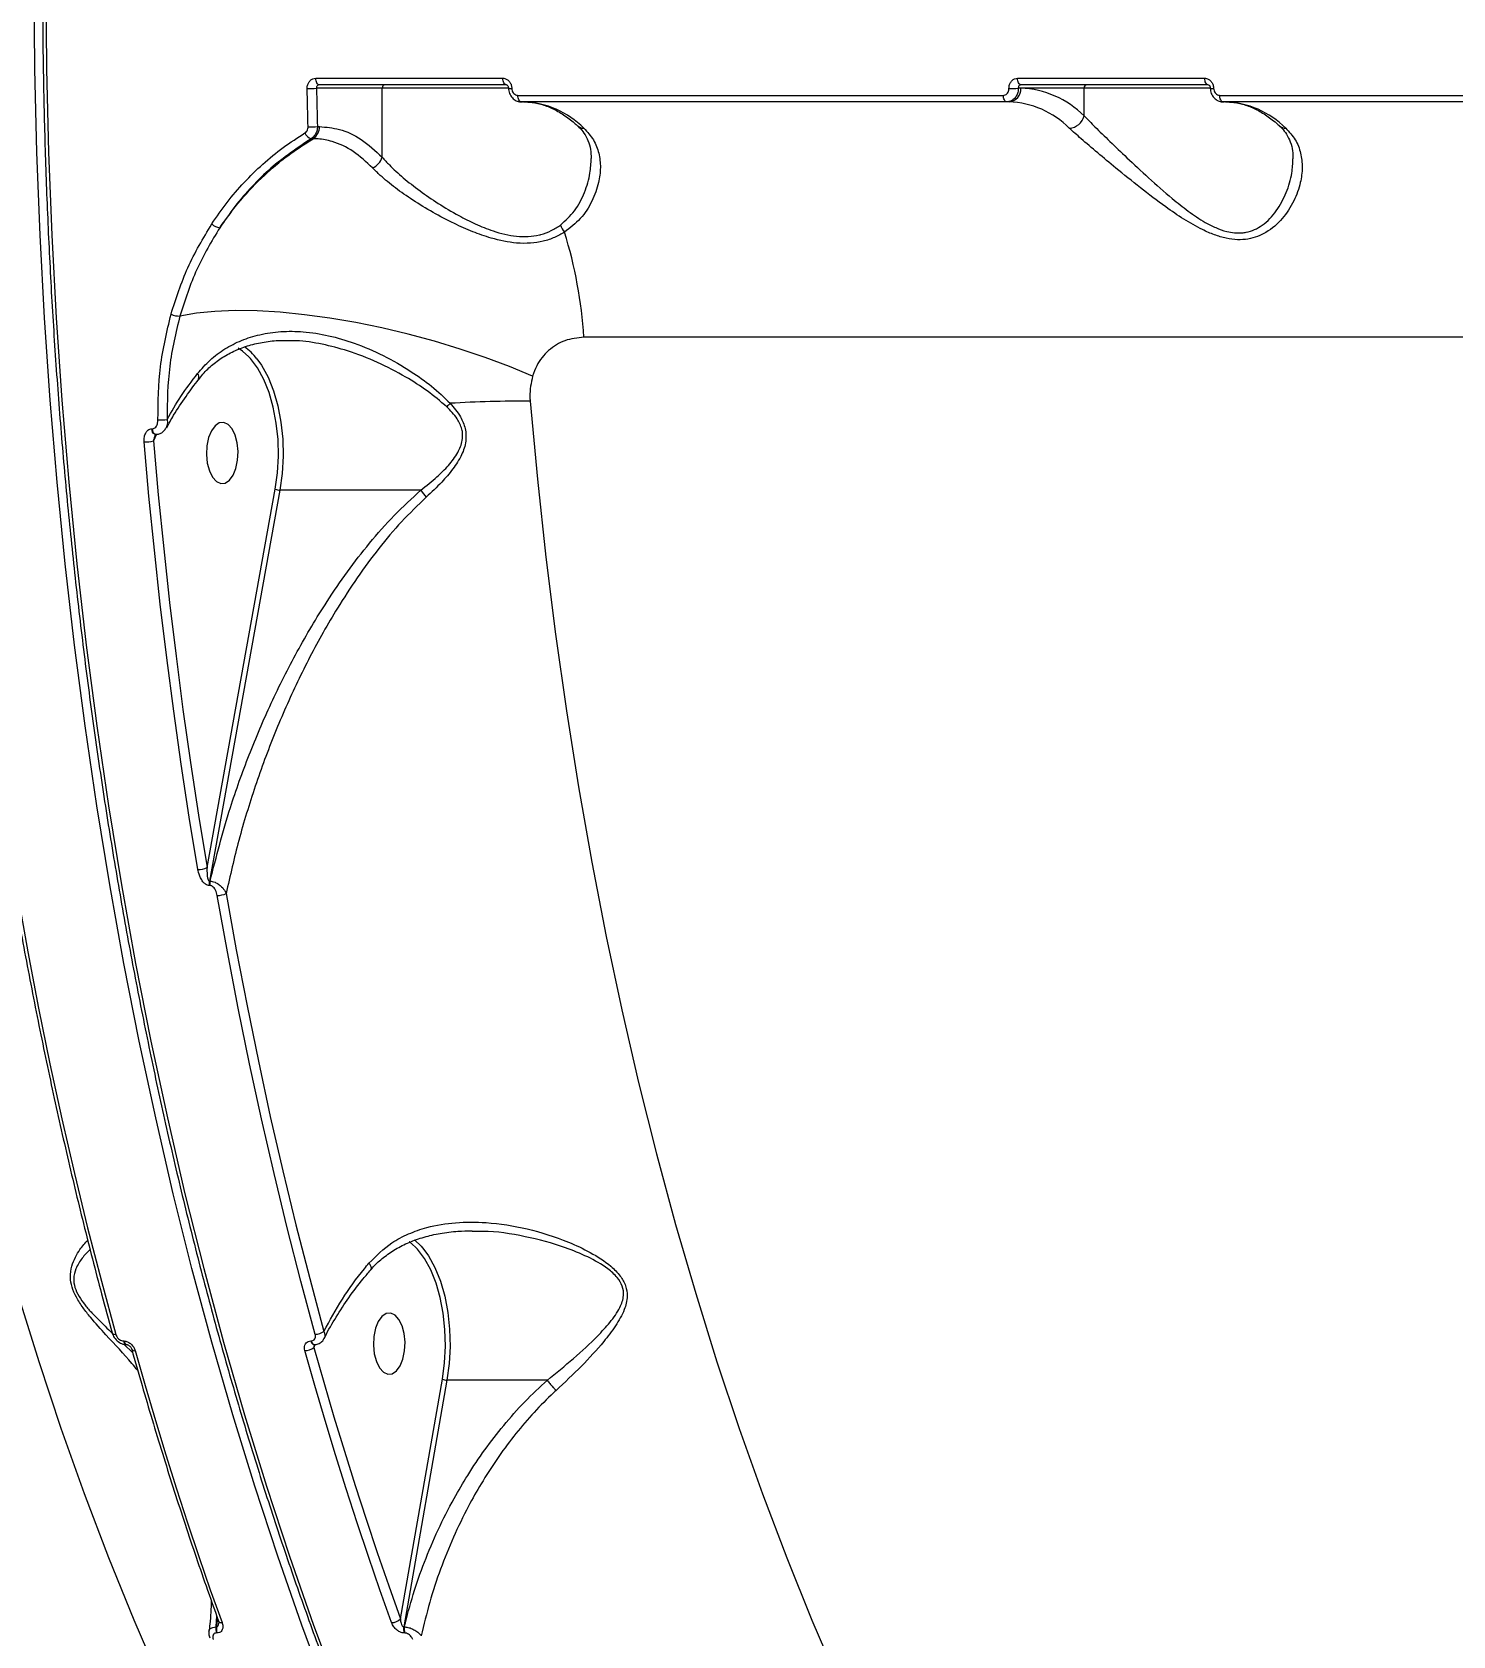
# Model space of a CAD drawing. Header units: millimetres. Extents: x -6028 to 5958, y -6064 to 4137.
# Drawn here: x -2485.7 to -2277.4, y 1120.9 to 1356 of the extents above; entities that cross this region are included whole.
import ezdxf

# ---------------------------------------------------------------- set-up
doc = ezdxf.new("R2010")
doc.units = ezdxf.units.MM
for name, color, linetype in [('DIKOM_ОБЪЕКТ', 7, 'Continuous'), ('DIKOM_РАЗМЕР_ЗОНА', 7, 'Continuous'), ('DIKOM_РАЗМЕР_ОБЪЕКТА', 7, 'Continuous')]:
    doc.layers.add(name, color=color, linetype=linetype)
doc.styles.add('style1', font='arial.ttf', dxfattribs={"width": 0.8})
doc.dimstyles.new('1-50', dxfattribs={"dimtxt": 300, "dimasz": 200, "dimexe": 100, "dimexo": 0, "dimgap": 100, "dimtad": 1, "dimtxsty": 'style1', "dimcen": 200, "dimclrd": 7, "dimclre": 7, "dimclrt": 7, "dimadec": 1, "dimazin": 2, "dimtfac": 1, "dimtmove": 0, "dimatfit": 2, "dimfxl": 0, "dimlwd": 25, "dimlwe": 18, "dimarcsym": 0})

# ---------------------------------------------------------------- blocks, each defined once
blk = doc.blocks.new('*D9')
at = {"layer": 'Defpoints', "color": 0, "transparency": 16777216}
for p in [(-6027.56, 1459.58), (4556.58, 1382.7), (4556.58, -5964.37)]:
    blk.add_point(p, dxfattribs=at)
at = {"layer": 'DIKOM_РАЗМЕР_ЗОНА', "color": 7, "lineweight": 18, "transparency": 16777216}
for p, q in [((-6027.56, 1459.58), (-6027.56, -6064.37)), ((4556.58, 1382.7), (4556.58, -6064.37))]:
    blk.add_line(p, q, dxfattribs=at)
at = {"layer": 'DIKOM_РАЗМЕР_ЗОНА', "color": 7, "lineweight": 25, "transparency": 16777216}
blk.add_line((-5827.56, -5964.37), (4356.58, -5964.37), dxfattribs=at)
at = {"layer": 'DIKOM_РАЗМЕР_ЗОНА', "color": 7, "transparency": 16777216}
for points in [[(-5827.56, -5931.03), (-5827.56, -5997.7), (-6027.56, -5964.37)], [(4356.58, -5931.03), (4356.58, -5997.7), (4556.58, -5964.37)]]:
    blk.add_solid(points, dxfattribs=at)
at = {"layer": 'DIKOM_РАЗМЕР_ЗОНА', "color": 7, "transparency": 16777216, "insert": (157.08, -5711.2), "char_height": 300, "attachment_point": 5, "style": 'style1'}
blk.add_mtext('10600', dxfattribs=at)
blk = doc.blocks.new('*D12')
at = {"layer": 'Defpoints', "color": 0, "transparency": 16777216}
for p in [(3056.58, 1987.9), (-4027.97, 676.5), (3056.58, -3714.77)]:
    blk.add_point(p, dxfattribs=at)
at = {"layer": 'DIKOM_РАЗМЕР_ОБЪЕКТА', "color": 7, "lineweight": 18, "transparency": 16777216}
for p, q in [((3056.58, 1987.9), (3056.58, -3814.77)), ((-4027.97, 676.5), (-4027.97, -3814.77))]:
    blk.add_line(p, q, dxfattribs=at)
at = {"layer": 'DIKOM_РАЗМЕР_ОБЪЕКТА', "color": 7, "lineweight": 25, "transparency": 16777216}
blk.add_line((-3827.97, -3714.77), (2856.58, -3714.77), dxfattribs=at)
at = {"layer": 'DIKOM_РАЗМЕР_ОБЪЕКТА', "color": 7, "transparency": 16777216}
for points in [[(-3827.97, -3681.44), (-3827.97, -3748.11), (-4027.97, -3714.77)], [(2856.58, -3681.44), (2856.58, -3748.11), (3056.58, -3714.77)]]:
    blk.add_solid(points, dxfattribs=at)
at = {"layer": 'DIKOM_РАЗМЕР_ОБЪЕКТА', "color": 7, "transparency": 16777216, "insert": (20, -3461.6), "char_height": 300, "attachment_point": 5, "style": 'style1'}
blk.add_mtext('7100', dxfattribs=at)

msp = doc.modelspace()

# ---------------------------------------------------------------- linework, layer by layer
at = {"layer": 'DIKOM_ОБЪЕКТ', "color": 7, "linetype": 'Continuous', "lineweight": 15}
for p, q in [((-2444.096, 1349.236), (-2416.667, 1349.236)), ((-2434.353, 1347.771), (-2443.982, 1347.771)), ((-2416.152, 1348.271), (-2443.581, 1348.271)), ((-2434.353, 1337.669), (-2434.353, 1347.771)), ((-2415.807, 1347.771), (-2434.353, 1347.771)), ((-2341.236, 1349.236), (-2313.807, 1349.236)), ((-2340.762, 1347.771), (-2341.122, 1347.771)), ((-2331.493, 1347.771), (-2340.762, 1347.771)), ((-2313.292, 1348.271), (-2340.721, 1348.271)), ((-2331.493, 1343.72), (-2331.493, 1347.771)), ((-2312.947, 1347.771), (-2331.493, 1347.771)), ((-2414.475, 1346.73), (-2343.33, 1346.73)), ((-2342.816, 1345.771), (-2413.961, 1345.771)), ((-2342.476, 1345.771), (-2342.816, 1345.771)), ((-2311.615, 1346.73), (-2240.47, 1346.73)), ((-2239.956, 1345.771), (-2311.101, 1345.771)), ((-2444.483, 1340.373), (-2444.767, 1340.373)), ((-2443.852, 1342.158), (-2443.544, 1342.158)), ((-2104.778, 1311.268), (-2404.787, 1311.268)), ((-2468.118, 1297.867), (-2468.038, 1297.867)), ((-2467.448, 1297.055), (-2467.877, 1296.086)), ((-2460.028, 1233.57), (-2450.019, 1289.019)), ((-2449.347, 1288.854), (-2459.688, 1231.565)), ((-2428.679, 1288.854), (-2449.347, 1288.854)), ((-2459.587, 1230.918), (-2459.691, 1230.918)), ((-2459.688, 1231.565), (-2459.584, 1231.565)), ((-2472.265, 1164.165), (-2472.237, 1164.165)), ((-2472.234, 1163.696), (-2470.915, 1162.428)), ((-2471.812, 1163.64), (-2471.784, 1163.64)), ((-2444.808, 1164.165), (-2444.779, 1164.165)), ((-2444.204, 1163.647), (-2444.388, 1163.227)), ((-2444.354, 1163.64), (-2444.326, 1163.64)), ((-2431.69, 1123.459), (-2425.53, 1158.58)), ((-2424.858, 1158.418), (-2431.199, 1122.263)), ((-2410.149, 1158.418), (-2424.858, 1158.418)), ((-2458.619, 1123.889), (-2458.717, 1122.263)), ((-2458.717, 1122.263), (-2458.629, 1122.263)), ((-2458.562, 1121.364), (-2458.65, 1121.364)), ((-2458.629, 1122.263), (-2458.435, 1123.37)), ((-2458.349, 1123.129), (-2458.346, 1123.12)), ((-2431.199, 1122.263), (-2431.111, 1122.263)), ((-2431.044, 1121.364), (-2431.132, 1121.364))]:
    msp.add_line(p, q, dxfattribs=at)
at = {"layer": 'DIKOM_ОБЪЕКТ', "color": 7, "linetype": 'Continuous', "lineweight": 15, "flags": 128}
for points in [[(-2442.446, 1112.651), (-2446.126, 1122.526), (-2449.657, 1132.605), (-2453.036, 1142.878), (-2456.26, 1153.337), (-2459.326, 1163.973), (-2462.232, 1174.777), (-2464.975, 1185.741), (-2467.553, 1196.855), (-2469.964, 1208.109), (-2472.206, 1219.494), (-2474.277, 1231.001), (-2476.175, 1242.62), (-2477.898, 1254.341), (-2479.446, 1266.153), (-2480.816, 1278.049), (-2482.008, 1290.016), (-2483.021, 1302.045), (-2483.853, 1314.127), (-2484.505, 1326.25), (-2484.975, 1338.405), (-2485.263, 1350.581), (-2485.369, 1362.768)], [(-2483.655, 1362.768), (-2483.549, 1350.581), (-2483.261, 1338.405), (-2482.79, 1326.25), (-2482.139, 1314.127), (-2481.307, 1302.045), (-2480.294, 1290.016), (-2479.102, 1278.049), (-2477.732, 1266.153), (-2476.184, 1254.341), (-2474.461, 1242.62), (-2472.563, 1231.001), (-2470.492, 1219.494), (-2468.25, 1208.109), (-2465.839, 1196.855), (-2463.261, 1185.741), (-2460.518, 1174.777), (-2457.612, 1163.973), (-2454.545, 1153.337), (-2451.321, 1142.878), (-2447.943, 1132.605), (-2444.412, 1122.526), (-2440.731, 1112.651)], [(-2445.223, 1342.106), (-2445.242, 1342.809), (-2445.26, 1343.512), (-2445.277, 1344.215), (-2445.293, 1344.919), (-2445.309, 1345.622), (-2445.325, 1346.325), (-2445.339, 1347.029), (-2445.354, 1347.732)], [(-2443.581, 1348.271), (-2443.68, 1348.289), (-2443.774, 1348.343), (-2443.862, 1348.432), (-2443.939, 1348.551), (-2444.003, 1348.697), (-2444.052, 1348.864), (-2444.083, 1349.046), (-2444.096, 1349.236)], [(-2443.982, 1347.771), (-2443.968, 1347.069), (-2443.953, 1346.367), (-2443.938, 1345.665), (-2443.922, 1344.964), (-2443.905, 1344.262), (-2443.888, 1343.56), (-2443.87, 1342.859), (-2443.852, 1342.158)], [(-2416.152, 1348.271), (-2416.25, 1348.289), (-2416.345, 1348.343), (-2416.433, 1348.432), (-2416.51, 1348.551), (-2416.574, 1348.697), (-2416.623, 1348.864), (-2416.654, 1349.046), (-2416.667, 1349.236)], [(-2340.721, 1348.271), (-2340.82, 1348.289), (-2340.914, 1348.343), (-2341.002, 1348.432), (-2341.079, 1348.551), (-2341.143, 1348.697), (-2341.192, 1348.864), (-2341.223, 1349.046), (-2341.236, 1349.236)], [(-2313.292, 1348.271), (-2313.39, 1348.289), (-2313.485, 1348.343), (-2313.573, 1348.432), (-2313.65, 1348.551), (-2313.714, 1348.697), (-2313.762, 1348.864), (-2313.794, 1349.046), (-2313.807, 1349.236)], [(-2413.961, 1345.771), (-2414.059, 1345.789), (-2414.153, 1345.843), (-2414.24, 1345.931), (-2414.317, 1346.049), (-2414.382, 1346.194), (-2414.43, 1346.36), (-2414.462, 1346.541), (-2414.475, 1346.73)], [(-2342.816, 1345.771), (-2342.914, 1345.789), (-2343.008, 1345.843), (-2343.095, 1345.931), (-2343.172, 1346.049), (-2343.237, 1346.194), (-2343.285, 1346.36), (-2343.317, 1346.541), (-2343.33, 1346.73)], [(-2311.101, 1345.771), (-2311.198, 1345.789), (-2311.293, 1345.843), (-2311.38, 1345.931), (-2311.457, 1346.049), (-2311.521, 1346.194), (-2311.57, 1346.36), (-2311.602, 1346.541), (-2311.615, 1346.73)], [(-2412.32, 1305.565), (-2415.701, 1306.971), (-2419.249, 1308.304), (-2422.93, 1309.549), (-2426.707, 1310.695), (-2430.544, 1311.73), (-2434.401, 1312.644), (-2438.241, 1313.428), (-2442.027, 1314.074), (-2445.72, 1314.576), (-2449.285, 1314.928), (-2452.685, 1315.129), (-2455.888, 1315.174), (-2458.862, 1315.065), (-2461.578, 1314.801), (-2464.008, 1314.386)], [(-2453.903, 1308.413), (-2454.818, 1309.23), (-2455.459, 1309.655)], [(-2450.019, 1289.019), (-2449.693, 1291.395), (-2449.559, 1293.84), (-2449.619, 1296.296), (-2449.872, 1298.704), (-2450.312, 1301.01), (-2450.929, 1303.157), (-2451.708, 1305.095), (-2452.631, 1306.778), (-2453.676, 1308.168), (-2453.903, 1308.413)], [(-2452.725, 1308.132), (-2452.041, 1307.168), (-2451.089, 1305.432), (-2450.286, 1303.433), (-2449.65, 1301.219), (-2449.196, 1298.842), (-2448.935, 1296.358), (-2448.873, 1293.825), (-2449.011, 1291.304), (-2449.347, 1288.854)], [(-2461.266, 1305.138), (-2461.267, 1305.137), (-2461.276, 1305.125)], [(-2412.673, 1301.923), (-2411.611, 1290.455), (-2410.369, 1279.056), (-2408.949, 1267.735), (-2407.352, 1256.504), (-2405.58, 1245.372), (-2403.633, 1234.351), (-2401.514, 1223.45), (-2399.225, 1212.679), (-2396.767, 1202.049), (-2394.144, 1191.57), (-2391.358, 1181.251), (-2388.41, 1171.101), (-2385.305, 1161.131), (-2382.044, 1151.349), (-2378.631, 1141.765), (-2375.07, 1132.388), (-2371.363, 1123.226), (-2367.513, 1114.287)], [(-2467.61, 1297.024), (-2467.75, 1297.062), (-2467.883, 1297.177), (-2467.995, 1297.36), (-2468.075, 1297.596), (-2468.118, 1297.867)], [(-2467.531, 1297.024), (-2467.669, 1297.062), (-2467.803, 1297.177), (-2467.914, 1297.36), (-2467.994, 1297.596), (-2468.038, 1297.867)], [(-2459.803, 1296.561), (-2460.048, 1295.372), (-2460.111, 1294.097), (-2459.986, 1292.839), (-2459.684, 1291.701), (-2459.229, 1290.774), (-2458.657, 1290.134), (-2458.016, 1289.832), (-2457.357, 1289.893), (-2456.734, 1290.312), (-2456.196, 1291.054), (-2455.789, 1292.061), (-2455.544, 1293.25), (-2455.481, 1294.525), (-2455.606, 1295.783), (-2455.908, 1296.922), (-2456.363, 1297.849), (-2456.934, 1298.489), (-2457.576, 1298.791), (-2458.234, 1298.73), (-2458.858, 1298.311), (-2459.395, 1297.568), (-2459.803, 1296.561)], [(-2461.375, 1233.259), (-2462.628, 1240.954), (-2463.806, 1248.694), (-2464.906, 1256.476), (-2465.929, 1264.298), (-2466.875, 1272.157), (-2467.742, 1280.05), (-2468.532, 1287.973), (-2469.243, 1295.925)], [(-2467.877, 1296.086), (-2467.168, 1288.154), (-2466.38, 1280.249), (-2465.515, 1272.375), (-2464.572, 1264.535), (-2463.551, 1256.731), (-2462.453, 1248.968), (-2461.279, 1241.246), (-2460.028, 1233.57)], [(-2467.598, 1297.024), (-2467.605, 1297.024), (-2467.61, 1297.024)], [(-2487.777, 1229.459), (-2486.287, 1221.176), (-2484.709, 1212.956), (-2483.042, 1204.801), (-2481.288, 1196.715), (-2479.448, 1188.703), (-2477.522, 1180.767), (-2475.51, 1172.91), (-2473.415, 1165.137)], [(-2444.169, 1165.137), (-2446.264, 1172.91), (-2448.275, 1180.767), (-2450.201, 1188.703), (-2452.042, 1196.715), (-2453.796, 1204.801), (-2455.462, 1212.956), (-2457.041, 1221.176), (-2458.53, 1229.459)], [(-2457.223, 1229.755), (-2455.737, 1221.491), (-2454.162, 1213.288), (-2452.499, 1205.152), (-2450.749, 1197.084), (-2448.913, 1189.089), (-2446.991, 1181.171), (-2444.984, 1173.332), (-2442.893, 1165.576)], [(-2429.479, 1177.922), (-2430.34, 1178.684), (-2430.38, 1178.714)], [(-2429.628, 1179.001), (-2428.647, 1178.06), (-2428.239, 1177.572)], [(-2425.53, 1158.58), (-2425.213, 1160.948), (-2425.087, 1163.382), (-2425.153, 1165.825), (-2425.409, 1168.221), (-2425.851, 1170.512), (-2426.468, 1172.645), (-2427.245, 1174.571), (-2428.164, 1176.244), (-2429.204, 1177.626), (-2429.479, 1177.922)], [(-2428.239, 1177.572), (-2427.575, 1176.635), (-2426.627, 1174.909), (-2425.825, 1172.923), (-2425.189, 1170.723), (-2424.734, 1168.36), (-2424.469, 1165.89), (-2424.401, 1163.371), (-2424.531, 1160.86), (-2424.858, 1158.418)], [(-2411.713, 1028.026), (-2416.242, 1032.949), (-2421.392, 1038.928), (-2426.447, 1045.209), (-2431.4, 1051.787), (-2436.248, 1058.654), (-2440.985, 1065.806), (-2445.608, 1073.235), (-2450.112, 1080.934), (-2454.494, 1088.897), (-2458.748, 1097.115), (-2462.871, 1105.581), (-2466.859, 1114.287), (-2470.708, 1123.226), (-2474.416, 1132.388), (-2477.977, 1141.765), (-2481.39, 1151.349), (-2484.65, 1161.131), (-2487.756, 1171.101)], [(-2435.332, 1166.021), (-2435.577, 1164.831), (-2435.64, 1163.556), (-2435.515, 1162.299), (-2435.213, 1161.16), (-2434.758, 1160.233), (-2434.186, 1159.593), (-2433.545, 1159.291), (-2432.886, 1159.352), (-2432.263, 1159.771), (-2431.726, 1160.514), (-2431.318, 1161.521), (-2431.072, 1162.71), (-2431.01, 1163.985), (-2431.135, 1165.242), (-2431.437, 1166.381), (-2431.892, 1167.308), (-2432.463, 1167.948), (-2433.105, 1168.25), (-2433.764, 1168.189), (-2434.387, 1167.77), (-2434.924, 1167.027), (-2435.332, 1166.021)], [(-2473.925, 1165.344), (-2473.92, 1165.33), (-2473.877, 1165.264), (-2473.802, 1165.21), (-2473.697, 1165.17), (-2473.567, 1165.146), (-2473.415, 1165.137)], [(-2470.555, 1162.749), (-2469.091, 1157.618), (-2467.59, 1152.528), (-2466.052, 1147.479), (-2464.478, 1142.472), (-2462.868, 1137.508), (-2461.223, 1132.588), (-2459.543, 1127.714), (-2457.827, 1122.885)], [(-2432.969, 1122.885), (-2434.685, 1127.714), (-2436.365, 1132.588), (-2438.01, 1137.508), (-2439.62, 1142.472), (-2441.194, 1147.479), (-2442.732, 1152.528), (-2444.233, 1157.618), (-2445.697, 1162.749)], [(-2444.388, 1163.227), (-2442.927, 1158.109), (-2441.43, 1153.031), (-2439.895, 1147.994), (-2438.325, 1142.999), (-2436.719, 1138.047), (-2435.078, 1133.139), (-2433.402, 1128.276), (-2431.69, 1123.459)]]:
    msp.add_lwpolyline(points, dxfattribs=at)
at = {"layer": 'DIKOM_ОБЪЕКТ', "color": 7, "linetype": 'Continuous', "lineweight": 15}
for centre, radius, start, end in [((-2445.305, 1370.657), 22.925, 269.87919, 273.30967), ((-2433.886, 1347.804), 0.468, 94.74312, 184.05625), ((-2415.502, 1350.216), 2.488, 262.23654, 273.43252), ((-2342.445, 1370.657), 22.925, 269.87919, 273.30967), ((-2342.631, 1347.638), 1.874, 274.73674, 4.06248), ((-2341.26, 1334.002), 13.778, 44.85955, 87.92816), ((-2331.026, 1347.804), 0.468, 94.74312, 184.05625), ((-2312.642, 1350.208), 2.48, 262.21792, 273.45114), ((-2414.095, 1332.658), 13.122, 44.85889, 87.92839), ((-2342.95, 1332.657), 13.122, 44.85993, 87.92735), ((-2311.235, 1332.658), 13.122, 44.85889, 87.92839), ((-2404.829, 1343.228), 1.315, 228.2928, 271.52744), ((-2333.801, 1344.283), 2.375, 273.66269, 346.28453), ((-2301.97, 1343.226), 1.313, 228.2588, 271.56144), ((-2444.437, 1341.633), 1.302, 198.8753, 255.29496), ((-2445.175, 1359.079), 16.973, 269.83675, 274.47101), ((-2445.599, 1342.1), 2.056, 302.86106, 1.59168), ((-2436.775, 1338.395), 2.528, 293.80997, 343.29471), ((-2458.006, 1329.215), 1.894, 225.09895, 265.193), ((-2405.401, 1328.589), 2.936, 197.16369, 220.63002), ((-2472.168, 1306.805), 67.529, 3.78919, 17.11344), ((-2464.146, 1317.09), 2.707, 244.70802, 272.9282), ((-2459.332, 1303.054), 8.333, 37.54007, 54.95453), ((-2462.011, 1305.417), 0.795, 339.4596, 41.95594), ((-2400.92, 1277.869), 33.371, 134.67378, 135.91441), ((-2412.246, 1074.13), 227.793, 90.1074, 93.05416), ((-2466.828, 1303.92), 4.773, 265.3191, 281.36603), ((-2469.198, 1301.402), 5.477, 269.53707, 283.95755), ((-2449.362, 1290.239), 1.385, 241.71051, 270.62414), ((-2420.943, 1294.013), 9.298, 213.70353, 221.63387), ((-2461.342, 1236.191), 2.932, 269.36109, 296.62454), ((-2457.821, 1231.234), 1.897, 169.94751, 189.58804), ((-2457.718, 1231.234), 1.896, 169.95093, 189.60572), ((-2458.516, 1232.428), 2.969, 269.73074, 295.82019), ((-2471.669, 1164.22), 0.598, 185.30542, 255.82477), ((-2471.649, 1164.217), 0.59, 185.01559, 257.51851), ((-2444.219, 1164.217), 0.591, 185.05714, 257.35755), ((-2444.185, 1164.22), 0.597, 185.28662, 256.09528), ((-2444.172, 1167.222), 2.084, 270.08818, 307.84515), ((-2470.648, 1163.251), 0.511, 215.12522, 280.48304), ((-2445.687, 1164.751), 2.002, 269.70332, 310.4546), ((-2424.873, 1159.828), 1.41, 242.23718, 270.62717), ((-2456.936, 1121.944), 1.81, 169.8298, 198.68899), ((-2456.85, 1121.943), 1.808, 169.804, 198.69969), ((-2457.907, 1123.399), 0.52, 212.53231, 278.8705), ((-2432.975, 1124.611), 1.726, 270.18976, 318.11643), ((-2429.42, 1121.943), 1.808, 169.804, 198.69969), ((-2429.329, 1121.944), 1.811, 169.82774, 198.67596)]:
    msp.add_arc(centre, radius, start, end, dxfattribs=at)
for points, knots in [([(-2484.14, 1362.769), (-2484.133, 1360.749), (-2484.112, 1354.889), (-2483.954, 1345.194), (-2483.612, 1333.696), (-2483.105, 1322.219), (-2482.437, 1310.775), (-2481.607, 1299.369), (-2480.616, 1288.013), (-2479.464, 1276.713), (-2478.154, 1265.478), (-2476.685, 1254.317), (-2475.059, 1243.239), (-2473.277, 1232.251), (-2471.34, 1221.362), (-2469.249, 1210.58), (-2467.007, 1199.912), (-2464.615, 1189.368), (-2462.075, 1178.955), (-2459.388, 1168.681), (-2456.557, 1158.553), (-2453.583, 1148.579), (-2450.47, 1138.767), (-2447.218, 1129.124), (-2443.831, 1119.657), (-2440.312, 1110.374), (-2436.662, 1101.281), (-2432.884, 1092.385), (-2428.982, 1083.692), (-2424.958, 1075.211), (-2420.815, 1066.946), (-2416.556, 1058.904), (-2412.185, 1051.091), (-2407.704, 1043.513), (-2403.117, 1036.175), (-2398.427, 1029.084), (-2393.638, 1022.245), (-2388.754, 1015.662), (-2383.777, 1009.341), (-2378.712, 1003.287), (-2373.563, 997.504), (-2368.333, 991.996), (-2363.026, 986.769), (-2357.646, 981.825), (-2352.198, 977.17), (-2346.686, 972.806), (-2341.113, 968.736), (-2335.483, 964.965), (-2329.803, 961.49), (-2324.074, 958.338), (-2319.455, 955.999), (-2316.735, 954.822), (-2315.952, 954.484)], [0, 0, 0, 0, 0.010755, 0.0311879, 0.0516214, 0.0720549, 0.0924885, 0.1129222, 0.133356, 0.15379, 0.1742242, 0.1946585, 0.2150931, 0.2355279, 0.2559631, 0.2763985, 0.2968343, 0.3172704, 0.3377069, 0.3581439, 0.3785813, 0.3990192, 0.4194575, 0.4398965, 0.4603359, 0.4807759, 0.5012165, 0.5216577, 0.5420995, 0.5625419, 0.5829848, 0.6034282, 0.6238723, 0.6443169, 0.664762, 0.6852073, 0.7056531, 0.7260988, 0.7465443, 0.7669896, 0.7874343, 0.8078781, 0.8283207, 0.8487615, 0.8692002, 0.8896363, 0.9100693, 0.9304985, 0.9509233, 0.9713433, 0.9917579, 1, 1, 1, 1]), ([(-2445.354, 1347.732), (-2445.35, 1347.844), (-2445.339, 1348.123), (-2445.193, 1348.546), (-2444.909, 1348.927), (-2444.529, 1349.186), (-2444.24, 1349.219), (-2444.096, 1349.236)], [0, 0, 0, 0, 0.1418516, 0.3567324, 0.5713281, 0.7857122, 1, 1, 1, 1]), ([(-2443.581, 1348.271), (-2443.629, 1348.265), (-2443.725, 1348.254), (-2443.849, 1348.168), (-2443.939, 1348.041), (-2443.982, 1347.9), (-2443.982, 1347.808), (-2443.982, 1347.771)], [0, 0, 0, 0, 0.2140144, 0.4281108, 0.6428224, 0.8578986, 1, 1, 1, 1]), ([(-2416.667, 1349.236), (-2416.572, 1349.229), (-2416.333, 1349.21), (-2415.968, 1349.03), (-2415.636, 1348.69), (-2415.405, 1348.24), (-2415.37, 1347.901), (-2415.353, 1347.732)], [0, 0, 0, 0, 0.1406215, 0.3550921, 0.5698825, 0.7848887, 1, 1, 1, 1]), ([(-2416.125, 1348.258), (-2416.108, 1348.258), (-2416.08, 1348.259), (-2415.979, 1348.172), (-2415.901, 1348.05), (-2415.849, 1347.896), (-2415.833, 1347.747), (-2415.842, 1347.661), (-2415.846, 1347.63)], [0, 0, 0, 0, 0.275588, 0.4590323, 0.609439, 0.7622055, 0.9132964, 1, 1, 1, 1]), ([(-2415.824, 1347.751), (-2415.826, 1347.693), (-2415.841, 1347.379), (-2415.646, 1346.81), (-2415.195, 1346.2), (-2414.582, 1345.853), (-2414.089, 1345.727), (-2413.836, 1345.788), (-2413.793, 1345.798)], [0, 0, 0, 0, 0.05393079, 0.29169601, 0.5387706, 0.75145723, 0.95732151, 1, 1, 1, 1]), ([(-2415.353, 1347.732), (-2415.341, 1347.62), (-2415.318, 1347.394), (-2415.164, 1347.094), (-2414.941, 1346.867), (-2414.698, 1346.747), (-2414.538, 1346.735), (-2414.475, 1346.73)], [0, 0, 0, 0, 0.2151419, 0.4301776, 0.6449853, 0.85944, 1, 1, 1, 1]), ([(-2343.33, 1346.73), (-2343.234, 1346.741), (-2343.042, 1346.763), (-2342.789, 1346.936), (-2342.6, 1347.19), (-2342.503, 1347.472), (-2342.496, 1347.658), (-2342.494, 1347.732)], [0, 0, 0, 0, 0.2142311, 0.4285959, 0.6431691, 0.8580824, 1, 1, 1, 1]), ([(-2341.122, 1347.771), (-2341.129, 1347.623), (-2341.146, 1347.251), (-2341.346, 1346.688), (-2341.729, 1346.181), (-2342.239, 1345.837), (-2342.623, 1345.793), (-2342.816, 1345.771)], [0, 0, 0, 0, 0.1417168, 0.3563926, 0.570955, 0.7854711, 1, 1, 1, 1]), ([(-2342.494, 1347.732), (-2342.489, 1347.844), (-2342.479, 1348.123), (-2342.333, 1348.546), (-2342.049, 1348.927), (-2341.669, 1349.186), (-2341.38, 1349.219), (-2341.236, 1349.236)], [0, 0, 0, 0, 0.1418425, 0.3567307, 0.5713183, 0.7856943, 1, 1, 1, 1]), ([(-2340.721, 1348.271), (-2340.769, 1348.265), (-2340.865, 1348.254), (-2340.989, 1348.168), (-2341.079, 1348.041), (-2341.122, 1347.9), (-2341.122, 1347.808), (-2341.122, 1347.771)], [0, 0, 0, 0, 0.2139401, 0.4281167, 0.6427709, 0.8578952, 1, 1, 1, 1]), ([(-2313.807, 1349.236), (-2313.712, 1349.229), (-2313.473, 1349.21), (-2313.108, 1349.03), (-2312.775, 1348.69), (-2312.545, 1348.24), (-2312.51, 1347.901), (-2312.493, 1347.732)], [0, 0, 0, 0, 0.140647, 0.3550935, 0.5698835, 0.7848892, 1, 1, 1, 1]), ([(-2313.265, 1348.258), (-2313.248, 1348.258), (-2313.22, 1348.259), (-2313.119, 1348.172), (-2313.041, 1348.05), (-2312.989, 1347.896), (-2312.973, 1347.747), (-2312.982, 1347.661), (-2312.985, 1347.63)], [0, 0, 0, 0, 0.2755708, 0.4590036, 0.6094668, 0.7622237, 0.9133018, 1, 1, 1, 1]), ([(-2312.964, 1347.751), (-2312.966, 1347.693), (-2312.981, 1347.379), (-2312.786, 1346.81), (-2312.335, 1346.2), (-2311.722, 1345.853), (-2311.229, 1345.727), (-2310.976, 1345.788), (-2310.933, 1345.798)], [0, 0, 0, 0, 0.053931, 0.2916996, 0.5387692, 0.7514567, 0.9572954, 1, 1, 1, 1]), ([(-2312.493, 1347.732), (-2312.481, 1347.62), (-2312.458, 1347.394), (-2312.304, 1347.094), (-2312.081, 1346.867), (-2311.838, 1346.747), (-2311.678, 1346.735), (-2311.615, 1346.73)], [0, 0, 0, 0, 0.2151423, 0.4301699, 0.645036, 0.8594993, 1, 1, 1, 1]), ([(-2413.621, 1345.771), (-2413.351, 1345.763), (-2412.516, 1345.741), (-2411.118, 1345.478), (-2409.433, 1344.86), (-2407.777, 1343.929), (-2406.539, 1342.999), (-2405.859, 1342.386), (-2405.707, 1342.249)], [0, 0, 0, 0, 0.1027316, 0.3181888, 0.5309252, 0.7384687, 0.9415052, 1, 1, 1, 1]), ([(-2310.761, 1345.771), (-2310.491, 1345.763), (-2309.656, 1345.741), (-2308.258, 1345.478), (-2306.572, 1344.859), (-2304.917, 1343.929), (-2303.679, 1342.999), (-2302.999, 1342.386), (-2302.847, 1342.249)], [0, 0, 0, 0, 0.1027311, 0.318193, 0.5309224, 0.7384647, 0.9415001, 1, 1, 1, 1]), ([(-2405.727, 1342.242), (-2405.661, 1342.189), (-2405.258, 1341.864), (-2404.733, 1341.157), (-2404.136, 1340.079), (-2403.773, 1338.859), (-2403.74, 1337.93), (-2403.724, 1337.482)], [0, 0, 0, 0, 0.0416978, 0.2553889, 0.4971387, 0.7575413, 1, 1, 1, 1]), ([(-2331.493, 1343.72), (-2330.976, 1343.196), (-2329.854, 1342.06), (-2327.706, 1339.979), (-2325.076, 1337.466), (-2322.03, 1334.621), (-2319.018, 1331.947), (-2316.234, 1329.732), (-2314.09, 1328.281), (-2312.18, 1327.296), (-2310.349, 1326.642), (-2308.828, 1326.498), (-2307.488, 1326.689), (-2306.473, 1327.015), (-2304.854, 1327.961), (-2303.165, 1329.797), (-2301.761, 1332.476), (-2300.977, 1335.102), (-2300.9, 1336.742), (-2300.867, 1337.44)], [0, 0, 0, 0, 0.0614306, 0.1331417, 0.2068024, 0.29393, 0.3833518, 0.4406188, 0.4990515, 0.5330391, 0.5679415, 0.6178983, 0.6312059, 0.6623769, 0.694585, 0.7715354, 0.8535153, 0.9377479, 1, 1, 1, 1]), ([(-2302.875, 1342.24), (-2302.76, 1342.143), (-2302.313, 1341.766), (-2301.763, 1340.995), (-2301.204, 1339.888), (-2300.888, 1338.701), (-2300.88, 1337.826), (-2300.877, 1337.443)], [0, 0, 0, 0, 0.0752297, 0.2906233, 0.5342397, 0.795732, 1, 1, 1, 1]), ([(-2459.342, 1327.873), (-2458.605, 1328.946), (-2457.131, 1331.09), (-2454.613, 1334.007), (-2451.867, 1336.699), (-2448.895, 1339.145), (-2446.744, 1340.523), (-2445.669, 1341.212)], [0, 0, 0, 0, 0.19783509, 0.39550021, 0.59317055, 0.79658622, 1, 1, 1, 1]), ([(-2458.164, 1327.328), (-2457.166, 1328.699), (-2455.158, 1331.459), (-2451.77, 1334.95), (-2448.22, 1337.983), (-2445.733, 1339.574), (-2444.483, 1340.373)], [0, 0, 0, 0, 0.2598499, 0.5228398, 0.7602245, 1, 1, 1, 1]), ([(-2444.767, 1340.373), (-2446.791, 1339.013), (-2449.858, 1336.951), (-2453.456, 1333.404), (-2455.978, 1330.506), (-2457.442, 1328.377), (-2458.164, 1327.328)], [0, 0, 0, 0, 0.3951705, 0.5986695, 0.8021696, 1, 1, 1, 1]), ([(-2445.669, 1341.212), (-2445.589, 1341.273), (-2445.429, 1341.394), (-2445.275, 1341.684), (-2445.223, 1341.934), (-2445.223, 1342.076), (-2445.223, 1342.106)], [0, 0, 0, 0, 0.3057268, 0.6116183, 0.9180212, 1, 1, 1, 1]), ([(-2443.852, 1342.158), (-2443.853, 1342.098), (-2443.856, 1341.814), (-2443.967, 1341.315), (-2444.282, 1340.738), (-2444.605, 1340.495), (-2444.767, 1340.373)], [0, 0, 0, 0, 0.0818969, 0.3880507, 0.6939908, 1, 1, 1, 1]), ([(-2435.754, 1336.082), (-2436.688, 1336.951), (-2438.584, 1338.712), (-2441.314, 1339.948), (-2443.303, 1340.344), (-2444.235, 1340.367), (-2444.483, 1340.373)], [0, 0, 0, 0, 0.3414966, 0.6929924, 0.9180066, 1, 1, 1, 1]), ([(-2443.544, 1342.158), (-2442.565, 1342.07), (-2440.498, 1341.886), (-2437.371, 1340.427), (-2435.369, 1338.597), (-2434.353, 1337.669)], [0, 0, 0, 0, 0.3069711, 0.6484699, 1, 1, 1, 1]), ([(-2404.794, 1341.913), (-2404.287, 1341.358), (-2403.271, 1340.246), (-2402.526, 1338.269), (-2402.297, 1336.148), (-2402.6, 1333.769), (-2403.528, 1331.203), (-2405.119, 1328.607), (-2406.812, 1327.305), (-2407.629, 1326.677)], [0, 0, 0, 0, 0.1316616, 0.2634917, 0.3951412, 0.5268781, 0.6882998, 0.8495371, 1, 1, 1, 1]), ([(-2301.934, 1341.913), (-2301.433, 1341.368), (-2300.414, 1340.259), (-2299.671, 1338.286), (-2299.436, 1336.157), (-2299.737, 1333.789), (-2300.655, 1331.211), (-2302.299, 1328.641), (-2304.555, 1326.597), (-2306.943, 1325.651), (-2309.001, 1325.521), (-2310.666, 1325.737), (-2312.404, 1326.258), (-2314.496, 1327.174), (-2316.897, 1328.559), (-2319.943, 1330.641), (-2323.299, 1333.207), (-2326.632, 1335.908), (-2329.542, 1338.334), (-2331.881, 1340.322), (-2333.095, 1341.414), (-2333.649, 1341.913)], [0, 0, 0, 0, 0.05458284, 0.11103091, 0.16594724, 0.22201393, 0.28907221, 0.35796064, 0.42267305, 0.47740363, 0.50474987, 0.53309954, 0.56235398, 0.59238154, 0.63988893, 0.68858405, 0.759283, 0.83206059, 0.89016024, 0.94986776, 1, 1, 1, 1]), ([(-2434.353, 1337.669), (-2434.012, 1337.289), (-2433.121, 1336.3), (-2431.3, 1334.64), (-2428.89, 1332.739), (-2426.155, 1330.859), (-2423.413, 1329.22), (-2420.702, 1327.85), (-2417.866, 1326.699), (-2415.208, 1326.053), (-2412.932, 1325.986), (-2411.764, 1326.158), (-2410.625, 1326.451), (-2409.511, 1326.867), (-2408.645, 1327.435), (-2408.206, 1327.722)], [0, 0, 0, 0, 0.065391, 0.1703669, 0.2779414, 0.381811, 0.4884112, 0.5695644, 0.6527956, 0.760419, 0.8151612, 0.8718852, 0.8800455, 0.9392002, 1, 1, 1, 1]), ([(-2407.629, 1326.677), (-2408.1, 1326.407), (-2409.053, 1325.862), (-2410.739, 1325.304), (-2412.618, 1325.011), (-2415.16, 1325.042), (-2418.06, 1325.643), (-2421.124, 1326.723), (-2424.005, 1328.001), (-2426.973, 1329.569), (-2429.881, 1331.345), (-2432.484, 1333.175), (-2434.431, 1334.761), (-2435.391, 1335.72), (-2435.754, 1336.082)], [0, 0, 0, 0, 0.0603695, 0.1220487, 0.1825877, 0.2452035, 0.3548662, 0.4358142, 0.5191051, 0.6213434, 0.7266012, 0.8297211, 0.935579, 1, 1, 1, 1]), ([(-2408.206, 1327.722), (-2407.484, 1328.386), (-2405.966, 1329.782), (-2404.621, 1332.493), (-2403.832, 1335.131), (-2403.757, 1336.776), (-2403.724, 1337.491)], [0, 0, 0, 0, 0.2469066, 0.5188361, 0.7911461, 1, 1, 1, 1]), ([(-2465.302, 1314.642), (-2464.557, 1316.965), (-2463.048, 1321.664), (-2460.587, 1325.787), (-2459.342, 1327.873)], [0, 0, 0, 0, 0.49417074, 1, 1, 1, 1]), ([(-2458.164, 1327.328), (-2459.358, 1325.337), (-2461.773, 1321.307), (-2463.257, 1316.711), (-2464.008, 1314.386)], [0, 0, 0, 0, 0.4941668, 1, 1, 1, 1]), ([(-2467.218, 1299.163), (-2467.184, 1301.773), (-2467.116, 1307.058), (-2465.912, 1312.094), (-2465.302, 1314.642)], [0, 0, 0, 0, 0.4938722, 1, 1, 1, 1]), ([(-2464.008, 1314.386), (-2464.593, 1311.955), (-2465.779, 1307.031), (-2465.851, 1301.859), (-2465.888, 1299.241)], [0, 0, 0, 0, 0.4938174, 1, 1, 1, 1]), ([(-2461.42, 1305.949), (-2460.826, 1306.631), (-2459.621, 1308.013), (-2457.427, 1309.628), (-2454.977, 1310.885), (-2452.217, 1311.75), (-2449.184, 1312.182), (-2445.801, 1312.142), (-2442.186, 1311.577), (-2438.243, 1310.418), (-2434.152, 1308.66), (-2430.374, 1306.479), (-2427.051, 1304.147), (-2425.276, 1302.453), (-2424.382, 1301.6)], [0, 0, 0, 0, 0.0667252, 0.1352501, 0.2049089, 0.2761771, 0.3547291, 0.4350096, 0.5258152, 0.6185666, 0.7247439, 0.8332645, 0.916026, 1, 1, 1, 1]), ([(-2461.25, 1305.101), (-2461.049, 1305.365), (-2460.43, 1306.179), (-2459.174, 1307.32), (-2457.511, 1308.525), (-2455.634, 1309.485), (-2453.582, 1310.214), (-2451.363, 1310.651), (-2449.659, 1310.837), (-2448.694, 1310.796), (-2448.53, 1310.789)], [0, 0, 0, 0, 0.066742, 0.2054415, 0.3488524, 0.4965936, 0.6490887, 0.8061939, 0.967257, 1, 1, 1, 1]), ([(-2424.891, 1301.086), (-2425.827, 1301.884), (-2427.716, 1303.494), (-2431.147, 1305.645), (-2435.041, 1307.667), (-2439.161, 1309.275), (-2443.159, 1310.311), (-2446.224, 1310.799), (-2448.003, 1310.768), (-2448.526, 1310.759)], [0, 0, 0, 0, 0.1394883, 0.2812588, 0.4570041, 0.6360718, 0.7850327, 0.9367407, 1, 1, 1, 1]), ([(-2404.787, 1311.268), (-2405.734, 1311.171), (-2407.611, 1310.979), (-2410.029, 1309.463), (-2411.605, 1307.539), (-2412.132, 1306.084), (-2412.32, 1305.565)], [0, 0, 0, 0, 0.2885649, 0.5716312, 0.8470411, 1, 1, 1, 1]), ([(-2465.94, 1298.005), (-2465.608, 1298.616), (-2464.77, 1300.161), (-2463.205, 1302.546), (-2461.869, 1304.284), (-2461.231, 1305.116)], [0, 0, 0, 0, 0.2543241, 0.643484, 1, 1, 1, 1]), ([(-2465.888, 1299.241), (-2465.235, 1300.37), (-2463.923, 1302.641), (-2462.257, 1304.842), (-2461.42, 1305.949)], [0, 0, 0, 0, 0.4974099, 1, 1, 1, 1]), ([(-2412.32, 1305.565), (-2412.522, 1304.584), (-2412.746, 1303.501), (-2412.698, 1302.259), (-2412.681, 1302.037), (-2412.673, 1301.923)], [0, 0, 0, 0, 0.82176019, 0.90786866, 1, 1, 1, 1]), ([(-2428.679, 1288.854), (-2427.882, 1289.497), (-2426.461, 1290.644), (-2424.609, 1292.457), (-2423.278, 1294.206), (-2422.556, 1295.926), (-2422.539, 1297.137), (-2422.766, 1298.222), (-2423.409, 1299.571), (-2424.345, 1300.528), (-2424.891, 1301.086)], [0, 0, 0, 0, 0.2010435, 0.3583907, 0.5149391, 0.6384975, 0.7217757, 0.7449562, 0.8512707, 1, 1, 1, 1]), ([(-2424.382, 1301.6), (-2423.843, 1300.961), (-2422.904, 1299.849), (-2422.087, 1297.902), (-2422.001, 1295.931), (-2422.694, 1293.897), (-2423.969, 1291.924), (-2425.729, 1289.863), (-2427.123, 1288.558), (-2427.893, 1287.836)], [0, 0, 0, 0, 0.1491209, 0.2596385, 0.3716719, 0.4987898, 0.650825, 0.8069682, 1, 1, 1, 1]), ([(-2469.243, 1295.925), (-2469.245, 1296.176), (-2469.251, 1296.652), (-2469.043, 1297.246), (-2468.745, 1297.635), (-2468.427, 1297.836), (-2468.212, 1297.857), (-2468.118, 1297.867)], [0, 0, 0, 0, 0.2791669, 0.5293973, 0.7216304, 0.8794302, 1, 1, 1, 1]), ([(-2468.038, 1297.867), (-2467.984, 1297.871), (-2467.847, 1297.883), (-2467.629, 1298.005), (-2467.406, 1298.267), (-2467.242, 1298.67), (-2467.226, 1298.997), (-2467.218, 1299.163)], [0, 0, 0, 0, 0.1011081, 0.2613664, 0.4606904, 0.7265491, 1, 1, 1, 1]), ([(-2467.531, 1297.046), (-2467.365, 1297.052), (-2467.009, 1297.065), (-2466.533, 1297.346), (-2466.189, 1297.674), (-2466.069, 1297.93), (-2466.029, 1298.016)], [0, 0, 0, 0, 0.2584973, 0.5544138, 0.8509732, 1, 1, 1, 1]), ([(-2465.888, 1299.241), (-2465.853, 1299.003), (-2465.788, 1298.559), (-2465.941, 1298.202), (-2466.011, 1298.037)], [0, 0, 0, 0, 0.5355781, 1, 1, 1, 1]), ([(-2467.638, 1296.877), (-2467.681, 1296.778), (-2467.791, 1296.52), (-2467.844, 1296.251), (-2467.877, 1296.086)], [0, 0, 0, 0, 0.38569408, 1, 1, 1, 1]), ([(-2467.64, 1296.878), (-2467.635, 1296.892), (-2467.615, 1296.955), (-2467.566, 1297.016), (-2467.532, 1297.047), (-2467.545, 1297.039), (-2467.552, 1297.035)], [0, 0, 0, 0, 0.0966108, 0.4273991, 0.7126224, 1, 1, 1, 1]), ([(-2459.584, 1231.565), (-2458.658, 1235.167), (-2457.06, 1241.38), (-2453.924, 1250.07), (-2450.673, 1257.721), (-2446.89, 1265.253), (-2443.086, 1271.665), (-2439.485, 1276.935), (-2436.209, 1281.167), (-2432.657, 1285.23), (-2430.004, 1287.646), (-2428.679, 1288.854)], [0, 0, 0, 0, 0.1721624, 0.2969449, 0.4217214, 0.5495767, 0.6773926, 0.7569487, 0.8364848, 0.9182737, 1, 1, 1, 1]), ([(-2427.893, 1287.836), (-2429.119, 1286.66), (-2431.573, 1284.307), (-2434.914, 1280.302), (-2438.048, 1276.053), (-2441.47, 1270.774), (-2445.02, 1264.466), (-2448.564, 1257.041), (-2451.664, 1249.386), (-2453.862, 1242.835), (-2455.757, 1236.291), (-2456.64, 1232.353), (-2457.223, 1229.755)], [0, 0, 0, 0, 0.0776038, 0.1552647, 0.2354702, 0.3156972, 0.4385187, 0.5613747, 0.6872838, 0.8131995, 0.8767623, 1, 1, 1, 1]), ([(-2459.691, 1230.918), (-2459.777, 1230.927), (-2459.969, 1230.947), (-2460.301, 1231.134), (-2460.664, 1231.493), (-2461.082, 1232.163), (-2461.291, 1232.793), (-2461.366, 1233.213), (-2461.375, 1233.259)], [0, 0, 0, 0, 0.0933622, 0.2087494, 0.3720712, 0.5792921, 0.95364, 1, 1, 1, 1]), ([(-2460.028, 1233.57), (-2460.034, 1233.214), (-2460.043, 1232.699), (-2459.963, 1232.087), (-2459.883, 1231.779), (-2459.799, 1231.624), (-2459.733, 1231.572), (-2459.703, 1231.567), (-2459.688, 1231.565)], [0, 0, 0, 0, 0.4958647, 0.7197515, 0.8702306, 0.950997, 0.9758873, 1, 1, 1, 1]), ([(-2488.274, 1229.607), (-2487.937, 1227.696), (-2486.959, 1222.151), (-2485.223, 1213.053), (-2483.017, 1202.358), (-2480.66, 1191.785), (-2478.152, 1181.342), (-2475.892, 1172.54), (-2474.445, 1167.246), (-2473.925, 1165.344)], [0, 0, 0, 0, 0.0864645, 0.250743, 0.4150272, 0.5793142, 0.7436048, 0.9078986, 1, 1, 1, 1]), ([(-2458.53, 1229.459), (-2458.597, 1229.729), (-2458.695, 1230.123), (-2458.978, 1230.566), (-2459.201, 1230.785), (-2459.411, 1230.9), (-2459.532, 1230.913), (-2459.587, 1230.918)], [0, 0, 0, 0, 0.4299749, 0.6257907, 0.7881363, 0.9052763, 1, 1, 1, 1]), ([(-2459.584, 1231.565), (-2459.476, 1231.555), (-2459.238, 1231.534), (-2458.813, 1231.39), (-2458.333, 1231.122), (-2457.801, 1230.67), (-2457.428, 1230.186), (-2457.27, 1229.854), (-2457.223, 1229.755)], [0, 0, 0, 0, 0.1137312, 0.2493497, 0.4227125, 0.6135, 0.8848337, 1, 1, 1, 1]), ([(-2436.295, 1175.573), (-2435.23, 1176.636), (-2433.5, 1178.361), (-2430.5, 1179.917), (-2427.392, 1181.002), (-2423.565, 1181.623), (-2418.613, 1181.614), (-2413.022, 1180.725), (-2407.896, 1179.104), (-2403.8, 1177.188), (-2401.193, 1175.524), (-2399.464, 1173.804), (-2398.592, 1172.272), (-2398.341, 1170.535), (-2398.865, 1168.513), (-2400.123, 1166.328), (-2402.225, 1163.59), (-2405.109, 1160.445), (-2407.605, 1158.099), (-2408.865, 1156.914)], [0, 0, 0, 0, 0.074258, 0.1205073, 0.1678166, 0.2375799, 0.3094463, 0.4056711, 0.5047068, 0.5602501, 0.6168555, 0.6484776, 0.6753874, 0.7024599, 0.7386868, 0.7871104, 0.8368192, 0.9176543, 1, 1, 1, 1]), ([(-2436.012, 1174.586), (-2435.898, 1174.729), (-2435.352, 1175.412), (-2434.149, 1176.44), (-2432.404, 1177.661), (-2430.412, 1178.66), (-2428.221, 1179.424), (-2425.819, 1179.973), (-2423.462, 1180.286), (-2421.88, 1180.295), (-2421.191, 1180.299)], [0, 0, 0, 0, 0.0336502, 0.1603744, 0.2933055, 0.4316428, 0.5745671, 0.7205592, 0.8783705, 1, 1, 1, 1]), ([(-2410.149, 1158.418), (-2408.858, 1159.471), (-2406.256, 1161.593), (-2403.213, 1164.399), (-2400.928, 1166.873), (-2399.539, 1168.807), (-2398.884, 1170.64), (-2399.066, 1172.218), (-2399.92, 1173.593), (-2401.635, 1175.104), (-2404.234, 1176.553), (-2408.293, 1178.207), (-2413.441, 1179.562), (-2418.081, 1180.293), (-2420.662, 1180.22), (-2421.192, 1180.205)], [0, 0, 0, 0, 0.1152442, 0.2323558, 0.3000489, 0.3688643, 0.4169815, 0.4518022, 0.4865998, 0.528832, 0.6059753, 0.6853175, 0.8228428, 0.9636322, 1, 1, 1, 1]), ([(-2470.177, 1159.845), (-2470.46, 1160.189), (-2471.854, 1161.884), (-2474.291, 1164.439), (-2476.756, 1167.179), (-2478.229, 1169.032), (-2479.209, 1170.518), (-2479.887, 1172.076), (-2480.128, 1173.686), (-2479.876, 1175.159), (-2479.332, 1176.468), (-2478.523, 1177.806), (-2477.894, 1178.516), (-2477.508, 1178.952)], [0, 0, 0, 0, 0.0538732, 0.2653724, 0.3877828, 0.4497737, 0.5135672, 0.5732568, 0.6330813, 0.7133835, 0.7930969, 0.8729902, 1, 1, 1, 1]), ([(-2477.148, 1177.553), (-2477.17, 1177.535), (-2477.582, 1177.201), (-2478.363, 1176.341), (-2479.215, 1174.963), (-2479.639, 1173.492), (-2479.472, 1172.039), (-2478.832, 1170.672), (-2477.922, 1169.414), (-2477.184, 1168.582), (-2476.022, 1167.338), (-2474.98, 1166.335), (-2474.068, 1165.458), (-2473.899, 1165.296)], [0, 0, 0, 0, 0.0091963, 0.169269, 0.3279663, 0.4403916, 0.5214307, 0.6022739, 0.6841863, 0.7666299, 0.7801125, 0.9593997, 1, 1, 1, 1]), ([(-2442.893, 1165.576), (-2442.033, 1167.162), (-2440.347, 1170.274), (-2437.929, 1173.583), (-2436.52, 1175.299), (-2436.295, 1175.573)], [0, 0, 0, 0, 0.4665327, 0.9150162, 1, 1, 1, 1]), ([(-2436.295, 1175.573), (-2436.281, 1175.553), (-2436.163, 1175.383), (-2436.004, 1175.081), (-2435.934, 1174.763), (-2436.02, 1174.662), (-2436.055, 1174.62)], [0, 0, 0, 0, 0.0465704, 0.3949273, 0.7492003, 1, 1, 1, 1]), ([(-2442.851, 1164.526), (-2442.804, 1164.626), (-2442.311, 1165.679), (-2441.125, 1167.684), (-2439.275, 1170.51), (-2437.557, 1172.826), (-2436.39, 1174.163), (-2436.009, 1174.6)], [0, 0, 0, 0, 0.0291574, 0.3074392, 0.5861196, 0.8646538, 1, 1, 1, 1]), ([(-2473.911, 1165.346), (-2473.899, 1165.289), (-2473.836, 1164.988), (-2473.508, 1164.466), (-2472.923, 1163.94), (-2472.309, 1163.659), (-2471.943, 1163.666), (-2471.814, 1163.669)], [0, 0, 0, 0, 0.061802, 0.3256419, 0.6140113, 0.8635361, 1, 1, 1, 1]), ([(-2473.415, 1165.137), (-2473.372, 1165.023), (-2473.287, 1164.793), (-2473.034, 1164.489), (-2472.727, 1164.27), (-2472.456, 1164.175), (-2472.309, 1164.167), (-2472.265, 1164.165)], [0, 0, 0, 0, 0.2336763, 0.4673071, 0.6955545, 0.908688, 1, 1, 1, 1]), ([(-2472.237, 1164.165), (-2472.171, 1164.162), (-2471.957, 1164.151), (-2471.564, 1164.015), (-2471.116, 1163.697), (-2470.744, 1163.253), (-2470.618, 1162.917), (-2470.555, 1162.749)], [0, 0, 0, 0, 0.0931579, 0.3038826, 0.5302332, 0.7652007, 1, 1, 1, 1]), ([(-2471.778, 1163.639), (-2471.77, 1163.639), (-2471.753, 1163.64), (-2471.667, 1163.621), (-2471.55, 1163.569), (-2471.412, 1163.475), (-2471.27, 1163.337), (-2471.148, 1163.167), (-2471.082, 1163.025), (-2471.07, 1162.968), (-2471.069, 1162.959)], [0, 0, 0, 0, 0.0920818, 0.2056536, 0.3188702, 0.4536482, 0.6001509, 0.7735548, 0.9658066, 1, 1, 1, 1]), ([(-2445.697, 1162.749), (-2445.725, 1162.884), (-2445.784, 1163.173), (-2445.714, 1163.575), (-2445.515, 1163.902), (-2445.208, 1164.122), (-2444.941, 1164.151), (-2444.808, 1164.165)], [0, 0, 0, 0, 0.1890281, 0.4045122, 0.6068295, 0.8033805, 1, 1, 1, 1]), ([(-2444.779, 1164.165), (-2444.689, 1164.175), (-2444.508, 1164.195), (-2444.299, 1164.345), (-2444.161, 1164.569), (-2444.11, 1164.845), (-2444.15, 1165.045), (-2444.169, 1165.137)], [0, 0, 0, 0, 0.1951826, 0.3901108, 0.5932777, 0.8111346, 1, 1, 1, 1]), ([(-2444.319, 1163.638), (-2444.34, 1163.574), (-2444.382, 1163.441), (-2444.386, 1163.3), (-2444.388, 1163.227)], [0, 0, 0, 0, 0.48484578, 1, 1, 1, 1]), ([(-2444.327, 1163.655), (-2444.282, 1163.651), (-2444.029, 1163.627), (-2443.569, 1163.785), (-2443.097, 1164.108), (-2442.943, 1164.422), (-2442.886, 1164.538)], [0, 0, 0, 0, 0.07491669, 0.41722264, 0.78420332, 1, 1, 1, 1]), ([(-2442.893, 1165.576), (-2442.843, 1165.422), (-2442.735, 1165.091), (-2442.747, 1164.726), (-2442.856, 1164.572), (-2442.878, 1164.541)], [0, 0, 0, 0, 0.4072146, 0.8788759, 1, 1, 1, 1]), ([(-2471.066, 1162.957), (-2470.564, 1161.186), (-2469.107, 1156.052), (-2466.588, 1147.67), (-2463.461, 1137.873), (-2460.698, 1129.706), (-2458.958, 1124.834), (-2458.346, 1123.12)], [0, 0, 0, 0, 0.1293231, 0.3750445, 0.6207766, 0.866516, 1, 1, 1, 1]), ([(-2431.111, 1122.263), (-2430.698, 1123.854), (-2429.874, 1127.036), (-2428.203, 1131.788), (-2426.209, 1136.495), (-2424.052, 1140.74), (-2421.748, 1144.656), (-2419.343, 1148.246), (-2416.557, 1151.854), (-2413.516, 1155.299), (-2411.269, 1157.378), (-2410.146, 1158.417)], [0, 0, 0, 0, 0.1183264, 0.2366525, 0.3581433, 0.479627, 0.571258, 0.6768293, 0.7823883, 0.8912058, 1, 1, 1, 1]), ([(-2408.865, 1156.914), (-2409.11, 1156.687), (-2410.342, 1155.546), (-2412.464, 1153.355), (-2416.029, 1149.126), (-2419.119, 1144.605), (-2421.946, 1139.579), (-2423.967, 1135.413), (-2425.861, 1130.71), (-2427.461, 1125.876), (-2428.239, 1122.582), (-2428.627, 1120.935)], [0, 0, 0, 0, 0.0242952, 0.1222461, 0.2202168, 0.4215145, 0.5118872, 0.6322348, 0.7525903, 0.876295, 1, 1, 1, 1]), ([(-2410.146, 1158.417), (-2410.146, 1158.417), (-2410.147, 1158.418), (-2410.148, 1158.418), (-2410.148, 1158.418), (-2410.149, 1158.418)], [0, 0, 0, 0, 0.2895544, 0.711897, 1, 1, 1, 1]), ([(-2410.146, 1158.417), (-2410.03, 1158.255), (-2409.799, 1157.931), (-2409.389, 1157.452), (-2409.073, 1157.117), (-2408.914, 1156.962), (-2408.865, 1156.914)], [0, 0, 0, 0, 0.3252754, 0.6505582, 0.892559, 1, 1, 1, 1]), ([(-2459.397, 1126.081), (-2459.442, 1124.95), (-2459.502, 1123.453), (-2459.712, 1121.94), (-2459.763, 1121.57)], [0, 0, 0, 0, 0.755068, 1, 1, 1, 1]), ([(-2459.755, 1121.571), (-2459.758, 1121.558), (-2459.81, 1121.36), (-2459.771, 1121.031), (-2459.654, 1120.745), (-2459.611, 1120.639)], [0, 0, 0, 0, 0.0412161, 0.6437089, 1, 1, 1, 1]), ([(-2459.741, 1121.566), (-2459.733, 1121.642), (-2459.716, 1121.821), (-2459.512, 1122.038), (-2459.182, 1122.215), (-2458.873, 1122.247), (-2458.717, 1122.263)], [0, 0, 0, 0, 0.1939283, 0.4616685, 0.7280132, 1, 1, 1, 1]), ([(-2458.65, 1121.364), (-2458.728, 1121.356), (-2458.884, 1121.34), (-2459.056, 1121.217), (-2459.168, 1121.032), (-2459.208, 1120.773), (-2459.17, 1120.549), (-2459.124, 1120.417), (-2459.118, 1120.398)], [0, 0, 0, 0, 0.1673327, 0.3345072, 0.5091336, 0.7130988, 0.9577496, 1, 1, 1, 1]), ([(-2458.629, 1122.263), (-2458.607, 1122.266), (-2458.563, 1122.272), (-2458.481, 1122.33), (-2458.394, 1122.461), (-2458.328, 1122.639), (-2458.309, 1122.771), (-2458.301, 1122.825)], [0, 0, 0, 0, 0.1028927, 0.2045218, 0.4539926, 0.7780343, 1, 1, 1, 1]), ([(-2457.827, 1122.885), (-2457.817, 1122.857), (-2457.746, 1122.65), (-2457.689, 1122.294), (-2457.757, 1121.883), (-2457.936, 1121.593), (-2458.202, 1121.402), (-2458.442, 1121.377), (-2458.562, 1121.364)], [0, 0, 0, 0, 0.0392221, 0.2872415, 0.4951932, 0.6709902, 0.8352966, 1, 1, 1, 1]), ([(-2458.36, 1123.126), (-2458.339, 1123.075), (-2458.285, 1122.946), (-2458.295, 1122.832), (-2458.294, 1122.833), (-2458.293, 1122.833)], [0, 0, 0, 0, 0.3300755, 0.8494969, 1, 1, 1, 1]), ([(-2431.132, 1121.364), (-2431.194, 1121.367), (-2431.405, 1121.377), (-2431.793, 1121.513), (-2432.257, 1121.826), (-2432.698, 1122.294), (-2432.873, 1122.676), (-2432.969, 1122.885)], [0, 0, 0, 0, 0.0796393, 0.2757059, 0.4707601, 0.7105527, 1, 1, 1, 1]), ([(-2431.69, 1123.459), (-2431.676, 1123.297), (-2431.649, 1123.011), (-2431.547, 1122.651), (-2431.437, 1122.431), (-2431.34, 1122.321), (-2431.268, 1122.272), (-2431.22, 1122.266), (-2431.199, 1122.263)], [0, 0, 0, 0, 0.3509414, 0.6182229, 0.8028943, 0.8793001, 0.9492394, 1, 1, 1, 1]), ([(-2431.111, 1122.263), (-2431.03, 1122.258), (-2430.764, 1122.239), (-2430.277, 1122.117), (-2429.67, 1121.852), (-2429.106, 1121.478), (-2428.778, 1121.148), (-2428.648, 1120.964), (-2428.627, 1120.935)], [0, 0, 0, 0, 0.0891788, 0.2936244, 0.4896118, 0.7163871, 0.9545827, 1, 1, 1, 1]), ([(-2429.871, 1120.398), (-2429.936, 1120.537), (-2430.05, 1120.783), (-2430.334, 1121.08), (-2430.624, 1121.272), (-2430.869, 1121.355), (-2431.003, 1121.362), (-2431.044, 1121.364)], [0, 0, 0, 0, 0.3025516, 0.534667, 0.7254182, 0.9170708, 1, 1, 1, 1])]:
    msp.add_open_spline(points, degree=3, knots=knots, dxfattribs=at)

# ---------------------------------------------------------------- dimensions: what is measured, and where the dimension line sits
at = {"layer": 'DIKOM_РАЗМЕР_ЗОНА'}
dim = msp.add_linear_dim(base=(4556.575, -5964.368), p1=(-6027.562, 1459.576), p2=(4556.575, 1382.704), text='10600', dimstyle='1-50', dxfattribs=at)
dim.commit()
dim.dimension.update_dxf_attribs({"geometry": '*D9', "text_midpoint": (157.08, -5964.368), "dimtype": 160})
at = {"layer": 'DIKOM_РАЗМЕР_ОБЪЕКТА'}
dim = msp.add_linear_dim(base=(3056.575, -3714.774), p1=(-4027.972, 676.501), p2=(3056.575, 1987.897), text='7100', dimstyle='1-50', dxfattribs=at)
dim.commit()
dim.dimension.update_dxf_attribs({"geometry": '*D12', "text_midpoint": (20, -3714.774), "dimtype": 160})

doc.saveas('drawing.dxf')
